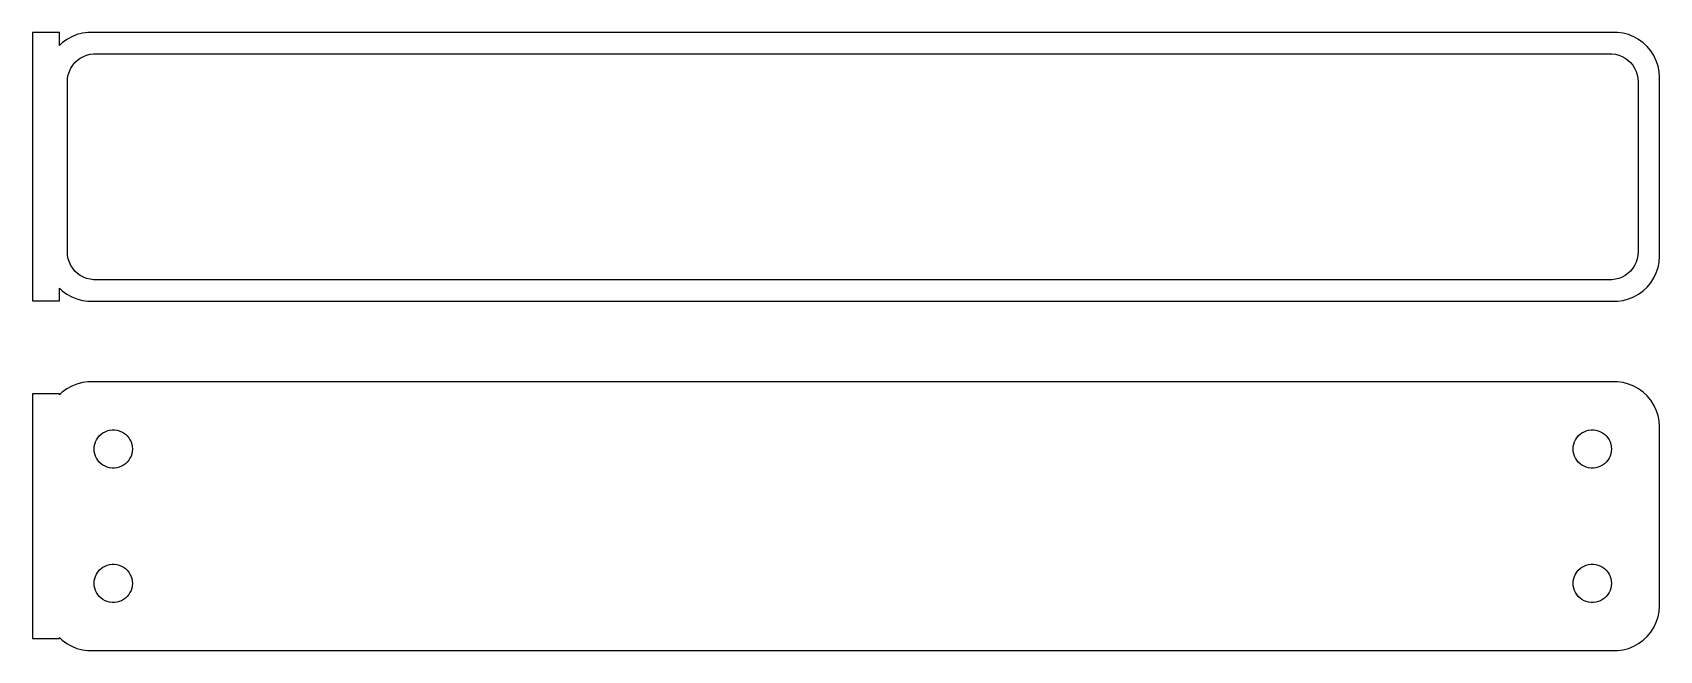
# Model space of a CAD drawing. Header units: metres. Extents: x -92 to 90, y 63 to 132.
import ezdxf

# ---------------------------------------------------------------- set-up
doc = ezdxf.new("R2010")
doc.units = ezdxf.units.M

msp = doc.modelspace()

# ---------------------------------------------------------------- linework, layer by layer
for p, q in [((-88.5, 131.979), (-91.5, 131.979)), ((-91.5, 131.979), (-91.5, 102.021)), ((-88.5, 130.559), (-88.5, 131.979)), ((-88.1871, 130.853), (-88.5, 130.559)), ((-87.6791, 131.222), (-88.1871, 130.853)), ((-87.1289, 131.524), (-87.6791, 131.222)), ((-86.5451, 131.755), (-87.1289, 131.524)), ((-85.9369, 131.911), (-86.5451, 131.755)), ((-85.3139, 131.99), (-85.9369, 131.911)), ((85.3139, 131.99), (-85.3139, 131.99)), ((85.9369, 131.911), (85.3139, 131.99)), ((86.5451, 131.755), (85.9369, 131.911)), ((87.1289, 131.524), (86.5451, 131.755)), ((87.6791, 131.222), (87.1289, 131.524)), ((88.1871, 130.853), (87.6791, 131.222)), ((88.6448, 130.423), (88.1871, 130.853)), ((-86.7692, 128.631), (-86.4843, 128.899)), ((-86.4843, 128.899), (-86.168, 129.128)), ((-86.168, 129.128), (-85.8254, 129.317)), ((-85.8254, 129.317), (-85.4619, 129.461)), ((-85.4619, 129.461), (-85.0833, 129.558)), ((-85.0833, 129.558), (-84.6955, 129.607)), ((-84.6955, 129.607), (84.6955, 129.607)), ((84.6955, 129.607), (85.0833, 129.558)), ((85.0833, 129.558), (85.4619, 129.461)), ((85.4619, 129.461), (85.8254, 129.317)), ((85.8254, 129.317), (86.168, 129.128)), ((86.168, 129.128), (86.4843, 128.899)), ((86.4843, 128.899), (86.7692, 128.631)), ((89.0451, 129.939), (88.6448, 130.423)), ((89.3815, 129.409), (89.0451, 129.939)), ((89.6489, 128.841), (89.3815, 129.409)), ((-87.5884, 126.89), (-87.5151, 127.274)), ((-87.5151, 127.274), (-87.3943, 127.646)), ((-87.3943, 127.646), (-87.2279, 128)), ((-87.2279, 128), (-87.0184, 128.33)), ((-87.0184, 128.33), (-86.7692, 128.631)), ((86.7692, 128.631), (87.0184, 128.33)), ((87.0184, 128.33), (87.2279, 128)), ((87.2279, 128), (87.3943, 127.646)), ((87.3943, 127.646), (87.5151, 127.274)), ((87.5151, 127.274), (87.5884, 126.89)), ((89.8429, 128.243), (89.6489, 128.841)), ((89.9606, 127.627), (89.8429, 128.243)), ((90, 127), (89.9606, 127.627)), ((-87.6129, 126.5), (-87.5884, 126.89)), ((-87.6129, 107.5), (-87.6129, 126.5)), ((87.5884, 126.89), (87.6129, 126.5)), ((87.6129, 126.5), (87.6129, 107.5)), ((90, 107), (90, 127)), ((-87.5884, 107.11), (-87.6129, 107.5)), ((-87.5151, 106.726), (-87.5884, 107.11)), ((87.5884, 107.11), (87.5151, 106.726)), ((87.6129, 107.5), (87.5884, 107.11)), ((-87.3943, 106.354), (-87.5151, 106.726)), ((-87.2279, 106), (-87.3943, 106.354)), ((-87.0184, 105.67), (-87.2279, 106)), ((-86.7692, 105.369), (-87.0184, 105.67)), ((-86.4843, 105.101), (-86.7692, 105.369)), ((86.7692, 105.369), (86.4843, 105.101)), ((87.0184, 105.67), (86.7692, 105.369)), ((87.2279, 106), (87.0184, 105.67)), ((87.3943, 106.354), (87.2279, 106)), ((87.5151, 106.726), (87.3943, 106.354)), ((89.6489, 105.159), (89.8429, 105.757)), ((89.8429, 105.757), (89.9606, 106.373)), ((89.9606, 106.373), (90, 107)), ((-86.168, 104.872), (-86.4843, 105.101)), ((-85.8254, 104.683), (-86.168, 104.872)), ((-85.4619, 104.539), (-85.8254, 104.683)), ((-85.0833, 104.442), (-85.4619, 104.539)), ((-84.6955, 104.393), (-85.0833, 104.442)), ((84.6955, 104.393), (-84.6955, 104.393)), ((85.0833, 104.442), (84.6955, 104.393)), ((85.4619, 104.539), (85.0833, 104.442)), ((85.8254, 104.683), (85.4619, 104.539)), ((86.168, 104.872), (85.8254, 104.683)), ((86.4843, 105.101), (86.168, 104.872)), ((88.1871, 103.147), (88.6448, 103.577)), ((88.6448, 103.577), (89.0451, 104.061)), ((89.0451, 104.061), (89.3815, 104.591)), ((89.3815, 104.591), (89.6489, 105.159)), ((-91.5, 102.021), (-88.5, 102.021)), ((-88.5, 102.021), (-88.5, 103.441)), ((-88.5, 103.441), (-88.1871, 103.147)), ((-88.1871, 103.147), (-87.6791, 102.778)), ((-87.6791, 102.778), (-87.1289, 102.476)), ((-87.1289, 102.476), (-86.5451, 102.245)), ((-86.5451, 102.245), (-85.9369, 102.089)), ((-85.9369, 102.089), (-85.3139, 102.01)), ((-85.3139, 102.01), (85.3139, 102.01)), ((85.3139, 102.01), (85.9369, 102.089)), ((85.9369, 102.089), (86.5451, 102.245)), ((86.5451, 102.245), (87.1289, 102.476)), ((87.1289, 102.476), (87.6791, 102.778)), ((87.6791, 102.778), (88.1871, 103.147)), ((-86.5451, 92.7553), (-87.1289, 92.5241)), ((-85.9369, 92.9114), (-86.5451, 92.7553)), ((-85.3139, 92.9901), (-85.9369, 92.9114)), ((85.3139, 92.9901), (-85.3139, 92.9901)), ((85.9369, 92.9114), (85.3139, 92.9901)), ((86.5451, 92.7553), (85.9369, 92.9114)), ((87.1289, 92.5241), (86.5451, 92.7553)), ((-88.5, 91.6526), (-91.5, 91.6526)), ((-91.5, 91.6526), (-91.5, 64.3474)), ((-88.1871, 91.8526), (-88.5, 91.5587)), ((-88.5, 91.5587), (-88.5, 91.6526)), ((-87.6791, 92.2216), (-88.1871, 91.8526)), ((-87.1289, 92.5241), (-87.6791, 92.2216)), ((87.6791, 92.2216), (87.1289, 92.5241)), ((88.1871, 91.8526), (87.6791, 92.2216)), ((88.6448, 91.4227), (88.1871, 91.8526)), ((89.0451, 90.9389), (88.6448, 91.4227)), ((89.3815, 90.4088), (89.0451, 90.9389)), ((89.6489, 89.8406), (89.3815, 90.4088)), ((89.8429, 89.2434), (89.6489, 89.8406)), ((89.9606, 88.6267), (89.8429, 89.2434)), ((-84.0566, 86.9617), (-83.8611, 87.1453)), ((-83.8611, 87.1453), (-83.6441, 87.3029)), ((-83.6441, 87.3029), (-83.4092, 87.4321)), ((-83.4092, 87.4321), (-83.1598, 87.5308)), ((-83.1598, 87.5308), (-82.9001, 87.5975)), ((-82.9001, 87.5975), (-82.6341, 87.6311)), ((-82.6341, 87.6311), (-82.3659, 87.6311)), ((-82.3659, 87.6311), (-82.0999, 87.5975)), ((-82.0999, 87.5975), (-81.8401, 87.5308)), ((-81.8401, 87.5308), (-81.5908, 87.4321)), ((-81.5908, 87.4321), (-81.3559, 87.3029)), ((-81.3559, 87.3029), (-81.1389, 87.1453)), ((-81.1389, 87.1453), (-80.9434, 86.9617)), ((80.9434, 86.9617), (81.1389, 87.1453)), ((81.1389, 87.1453), (81.3559, 87.3029)), ((81.3559, 87.3029), (81.5908, 87.4321)), ((81.5908, 87.4321), (81.8401, 87.5308)), ((81.8401, 87.5308), (82.0999, 87.5975)), ((82.0999, 87.5975), (82.3659, 87.6311)), ((82.3659, 87.6311), (82.6341, 87.6311)), ((82.6341, 87.6311), (82.9001, 87.5975)), ((82.9001, 87.5975), (83.1598, 87.5308)), ((83.1598, 87.5308), (83.4092, 87.4321)), ((83.4092, 87.4321), (83.6441, 87.3029)), ((83.6441, 87.3029), (83.8611, 87.1453)), ((83.8611, 87.1453), (84.0566, 86.9617)), ((90, 88), (89.9606, 88.6267)), ((90, 68), (90, 88)), ((-84.6353, 85.5), (-84.6185, 85.7676)), ((-84.6185, 85.2324), (-84.6353, 85.5)), ((-84.6185, 85.7676), (-84.5682, 86.031)), ((-84.5682, 86.031), (-84.4853, 86.286)), ((-84.4853, 86.286), (-84.3712, 86.5287)), ((-84.3712, 86.5287), (-84.2275, 86.7551)), ((-84.2275, 86.7551), (-84.0566, 86.9617)), ((-80.9434, 86.9617), (-80.7725, 86.7551)), ((-80.7725, 86.7551), (-80.6288, 86.5287)), ((-80.6288, 86.5287), (-80.5146, 86.286)), ((-80.5146, 86.286), (-80.4318, 86.031)), ((-80.4318, 86.031), (-80.3815, 85.7676)), ((-80.3815, 85.7676), (-80.3647, 85.5)), ((-80.3647, 85.5), (-80.3815, 85.2324)), ((80.3647, 85.5), (80.3815, 85.7676)), ((80.3815, 85.2324), (80.3647, 85.5)), ((80.3815, 85.7676), (80.4318, 86.031)), ((80.4318, 86.031), (80.5146, 86.286)), ((80.5146, 86.286), (80.6288, 86.5287)), ((80.6288, 86.5287), (80.7725, 86.7551)), ((80.7725, 86.7551), (80.9434, 86.9617)), ((84.0566, 86.9617), (84.2275, 86.7551)), ((84.2275, 86.7551), (84.3712, 86.5287)), ((84.3712, 86.5287), (84.4853, 86.286)), ((84.4853, 86.286), (84.5682, 86.031)), ((84.5682, 86.031), (84.6185, 85.7676)), ((84.6185, 85.7676), (84.6353, 85.5)), ((84.6353, 85.5), (84.6185, 85.2324)), ((-84.5682, 84.969), (-84.6185, 85.2324)), ((-84.4853, 84.7139), (-84.5682, 84.969)), ((-84.3712, 84.4713), (-84.4853, 84.7139)), ((-84.2275, 84.2449), (-84.3712, 84.4713)), ((-84.0566, 84.0383), (-84.2275, 84.2449)), ((-83.8611, 83.8547), (-84.0566, 84.0383)), ((-83.6441, 83.6971), (-83.8611, 83.8547)), ((-83.4092, 83.5679), (-83.6441, 83.6971)), ((-83.1598, 83.4692), (-83.4092, 83.5679)), ((-81.5908, 83.5679), (-81.8401, 83.4692)), ((-81.3559, 83.6971), (-81.5908, 83.5679)), ((-81.1389, 83.8547), (-81.3559, 83.6971)), ((-80.9434, 84.0383), (-81.1389, 83.8547)), ((-80.7725, 84.2449), (-80.9434, 84.0383)), ((-80.6288, 84.4713), (-80.7725, 84.2449)), ((-80.5146, 84.7139), (-80.6288, 84.4713)), ((-80.4318, 84.969), (-80.5146, 84.7139)), ((-80.3815, 85.2324), (-80.4318, 84.969)), ((80.4318, 84.969), (80.3815, 85.2324)), ((80.5146, 84.7139), (80.4318, 84.969)), ((80.6288, 84.4713), (80.5146, 84.7139)), ((80.7725, 84.2449), (80.6288, 84.4713)), ((80.9434, 84.0383), (80.7725, 84.2449)), ((81.1389, 83.8547), (80.9434, 84.0383)), ((81.3559, 83.6971), (81.1389, 83.8547)), ((81.5908, 83.5679), (81.3559, 83.6971)), ((81.8401, 83.4692), (81.5908, 83.5679)), ((83.4092, 83.5679), (83.1598, 83.4692)), ((83.6441, 83.6971), (83.4092, 83.5679)), ((83.8611, 83.8547), (83.6441, 83.6971)), ((84.0566, 84.0383), (83.8611, 83.8547)), ((84.2275, 84.2449), (84.0566, 84.0383)), ((84.3712, 84.4713), (84.2275, 84.2449)), ((84.4853, 84.7139), (84.3712, 84.4713)), ((84.5682, 84.969), (84.4853, 84.7139)), ((84.6185, 85.2324), (84.5682, 84.969)), ((-82.9001, 83.4025), (-83.1598, 83.4692)), ((-82.6341, 83.3689), (-82.9001, 83.4025)), ((-82.3659, 83.3689), (-82.6341, 83.3689)), ((-82.0999, 83.4025), (-82.3659, 83.3689)), ((-81.8401, 83.4692), (-82.0999, 83.4025)), ((82.0999, 83.4025), (81.8401, 83.4692)), ((82.3659, 83.3689), (82.0999, 83.4025)), ((82.6341, 83.3689), (82.3659, 83.3689)), ((82.9001, 83.4025), (82.6341, 83.3689)), ((83.1598, 83.4692), (82.9001, 83.4025)), ((-82.9001, 72.5975), (-82.6341, 72.6311)), ((-82.6341, 72.6311), (-82.3659, 72.6311)), ((-82.3659, 72.6311), (-82.0999, 72.5975)), ((82.0999, 72.5975), (82.3659, 72.6311)), ((82.3659, 72.6311), (82.6341, 72.6311)), ((82.6341, 72.6311), (82.9001, 72.5975)), ((-84.6185, 70.7676), (-84.5682, 71.031)), ((-84.5682, 71.031), (-84.4853, 71.2861)), ((-84.4853, 71.2861), (-84.3712, 71.5287)), ((-84.3712, 71.5287), (-84.2275, 71.7551)), ((-84.2275, 71.7551), (-84.0566, 71.9617)), ((-84.0566, 71.9617), (-83.8611, 72.1453)), ((-83.8611, 72.1453), (-83.6441, 72.3029)), ((-83.6441, 72.3029), (-83.4092, 72.4321)), ((-83.4092, 72.4321), (-83.1598, 72.5308)), ((-83.1598, 72.5308), (-82.9001, 72.5975)), ((-82.0999, 72.5975), (-81.8401, 72.5308)), ((-81.8401, 72.5308), (-81.5908, 72.4321)), ((-81.5908, 72.4321), (-81.3559, 72.3029)), ((-81.3559, 72.3029), (-81.1389, 72.1453)), ((-81.1389, 72.1453), (-80.9434, 71.9617)), ((-80.9434, 71.9617), (-80.7725, 71.7551)), ((-80.7725, 71.7551), (-80.6288, 71.5287)), ((-80.6288, 71.5287), (-80.5146, 71.2861)), ((-80.5146, 71.2861), (-80.4318, 71.031)), ((-80.4318, 71.031), (-80.3815, 70.7676)), ((80.3815, 70.7676), (80.4318, 71.031)), ((80.4318, 71.031), (80.5146, 71.2861)), ((80.5146, 71.2861), (80.6288, 71.5287)), ((80.6288, 71.5287), (80.7725, 71.7551)), ((80.7725, 71.7551), (80.9434, 71.9617)), ((80.9434, 71.9617), (81.1389, 72.1453)), ((81.1389, 72.1453), (81.3559, 72.3029)), ((81.3559, 72.3029), (81.5908, 72.4321)), ((81.5908, 72.4321), (81.8401, 72.5308)), ((81.8401, 72.5308), (82.0999, 72.5975)), ((82.9001, 72.5975), (83.1598, 72.5308)), ((83.1598, 72.5308), (83.4092, 72.4321)), ((83.4092, 72.4321), (83.6441, 72.3029)), ((83.6441, 72.3029), (83.8611, 72.1453)), ((83.8611, 72.1453), (84.0566, 71.9617)), ((84.0566, 71.9617), (84.2275, 71.7551)), ((84.2275, 71.7551), (84.3712, 71.5287)), ((84.3712, 71.5287), (84.4853, 71.2861)), ((84.4853, 71.2861), (84.5682, 71.031)), ((84.5682, 71.031), (84.6185, 70.7676)), ((-84.6353, 70.5), (-84.6185, 70.7676)), ((-84.6185, 70.2324), (-84.6353, 70.5)), ((-84.5682, 69.969), (-84.6185, 70.2324)), ((-84.4853, 69.714), (-84.5682, 69.969)), ((-84.3712, 69.4713), (-84.4853, 69.714)), ((-84.2275, 69.2449), (-84.3712, 69.4713)), ((-84.0566, 69.0383), (-84.2275, 69.2449)), ((-83.8611, 68.8547), (-84.0566, 69.0383)), ((-80.9434, 69.0383), (-81.1389, 68.8547)), ((-80.7725, 69.2449), (-80.9434, 69.0383)), ((-80.6288, 69.4713), (-80.7725, 69.2449)), ((-80.5146, 69.714), (-80.6288, 69.4713)), ((-80.4318, 69.969), (-80.5146, 69.714)), ((-80.3815, 70.2324), (-80.4318, 69.969)), ((-80.3815, 70.7676), (-80.3647, 70.5)), ((-80.3647, 70.5), (-80.3815, 70.2324)), ((80.3647, 70.5), (80.3815, 70.7676)), ((80.3815, 70.2324), (80.3647, 70.5)), ((80.4318, 69.969), (80.3815, 70.2324)), ((80.5146, 69.714), (80.4318, 69.969)), ((80.6288, 69.4713), (80.5146, 69.714)), ((80.7725, 69.2449), (80.6288, 69.4713)), ((80.9434, 69.0383), (80.7725, 69.2449)), ((81.1389, 68.8547), (80.9434, 69.0383)), ((84.0566, 69.0383), (83.8611, 68.8547)), ((84.2275, 69.2449), (84.0566, 69.0383)), ((84.3712, 69.4713), (84.2275, 69.2449)), ((84.4853, 69.714), (84.3712, 69.4713)), ((84.5682, 69.969), (84.4853, 69.714)), ((84.6185, 70.2324), (84.5682, 69.969)), ((84.6185, 70.7676), (84.6353, 70.5)), ((84.6353, 70.5), (84.6185, 70.2324)), ((-83.6441, 68.6971), (-83.8611, 68.8547)), ((-83.4092, 68.5679), (-83.6441, 68.6971)), ((-83.1598, 68.4692), (-83.4092, 68.5679)), ((-82.9001, 68.4025), (-83.1598, 68.4692)), ((-82.6341, 68.3689), (-82.9001, 68.4025)), ((-82.3659, 68.3689), (-82.6341, 68.3689)), ((-82.0999, 68.4025), (-82.3659, 68.3689)), ((-81.8401, 68.4692), (-82.0999, 68.4025)), ((-81.5908, 68.5679), (-81.8401, 68.4692)), ((-81.3559, 68.6971), (-81.5908, 68.5679)), ((-81.1389, 68.8547), (-81.3559, 68.6971)), ((81.3559, 68.6971), (81.1389, 68.8547)), ((81.5908, 68.5679), (81.3559, 68.6971)), ((81.8401, 68.4692), (81.5908, 68.5679)), ((82.0999, 68.4025), (81.8401, 68.4692)), ((82.3659, 68.3689), (82.0999, 68.4025)), ((82.6341, 68.3689), (82.3659, 68.3689)), ((82.9001, 68.4025), (82.6341, 68.3689)), ((83.1598, 68.4692), (82.9001, 68.4025)), ((83.4092, 68.5679), (83.1598, 68.4692)), ((83.6441, 68.6971), (83.4092, 68.5679)), ((83.8611, 68.8547), (83.6441, 68.6971)), ((89.8429, 66.7566), (89.9606, 67.3733)), ((89.9606, 67.3733), (90, 68)), ((89.0451, 65.0611), (89.3815, 65.5912)), ((89.3815, 65.5912), (89.6489, 66.1594)), ((89.6489, 66.1594), (89.8429, 66.7566)), ((-91.5, 64.3474), (-88.5, 64.3474)), ((-88.5, 64.3474), (-88.5, 64.4413)), ((-88.5, 64.4413), (-88.1871, 64.1474)), ((-88.1871, 64.1474), (-87.6791, 63.7784)), ((-87.6791, 63.7784), (-87.1289, 63.4759)), ((87.1289, 63.4759), (87.6791, 63.7784)), ((87.6791, 63.7784), (88.1871, 64.1474)), ((88.1871, 64.1474), (88.6448, 64.5773)), ((88.6448, 64.5773), (89.0451, 65.0611)), ((-87.1289, 63.4759), (-86.5451, 63.2447)), ((-86.5451, 63.2447), (-85.9369, 63.0886)), ((-85.9369, 63.0886), (-85.3139, 63.0099)), ((-85.3139, 63.0099), (85.3139, 63.0099)), ((85.3139, 63.0099), (85.9369, 63.0886)), ((85.9369, 63.0886), (86.5451, 63.2447)), ((86.5451, 63.2447), (87.1289, 63.4759))]:
    msp.add_line(p, q)

doc.saveas('drawing.dxf')
